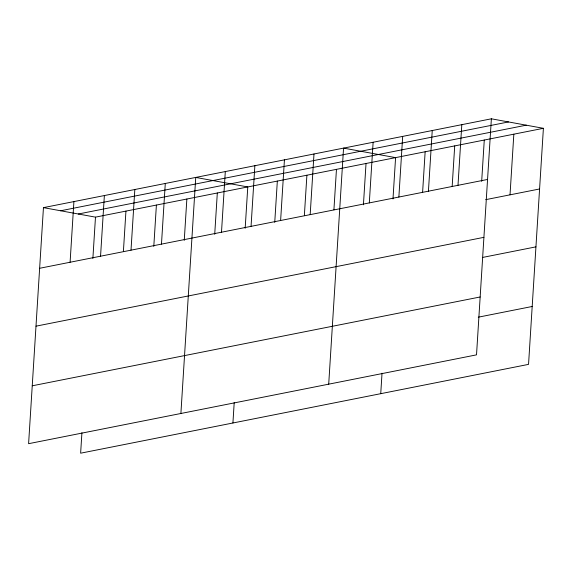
<?xml version="1.0" encoding="UTF-8"?>
<svg xmlns="http://www.w3.org/2000/svg" width="572" height="572" viewBox="0 0 572 572"><rect width="100%" height="100%" fill="white"/><g stroke="black" fill="none" stroke-linecap="round" stroke-linejoin="round"><path stroke-width="0.86" d="M491.369 118.804L43.451 207.629L28.6 443.686L476.519 354.854L491.369 118.804L543.4 128.314L528.549 364.371L80.631 453.196L81.918 432.718M70.091 262.248L73.91 201.587M92.879 258.458L95.481 217.145L543.4 128.314M100.55 256.206L104.369 195.552M123.395 251.537L125.94 211.104M131.009 250.164L134.828 189.511M153.796 246.382L156.399 205.062M161.468 244.122L165.287 183.469M184.255 240.34L186.858 199.02M180.895 413.484L195.746 177.427L247.776 186.944L245.173 228.257M214.714 234.298L217.317 192.978M221.493 232.225L225.304 171.564M232.918 422.994L234.213 402.516M251.051 226.362L254.869 165.701M274.739 222.394L277.334 181.081M280.616 220.499L284.434 159.838M304.354 215.651L306.899 175.218M310.181 214.636L313.992 153.982M333.919 209.788L336.458 169.355M328.707 384.169L343.558 148.119L395.588 157.629L392.985 198.942M363.427 204.805L366.023 163.492M369.305 202.91L373.123 142.256M380.738 393.679L382.024 373.201M398.87 197.047L402.681 136.393M422.608 192.206L425.146 151.766M428.428 191.184L432.246 130.53M452.166 186.343L454.711 145.903M457.993 185.321L461.811 124.667M481.674 181.36L484.277 140.04M510.024 194.83L513.835 134.177M60.618 210.768L508.544 121.943M78.314 214.007L526.233 125.175M39.632 268.289L487.558 179.458M485.678 199.664L539.582 188.975M35.993 326.169L483.912 237.337M482.904 257.371L535.943 246.854M32.239 385.8L480.158 296.975M478.285 317.181L532.189 306.485M43.451 207.629L95.481 217.145"/></g></svg>
